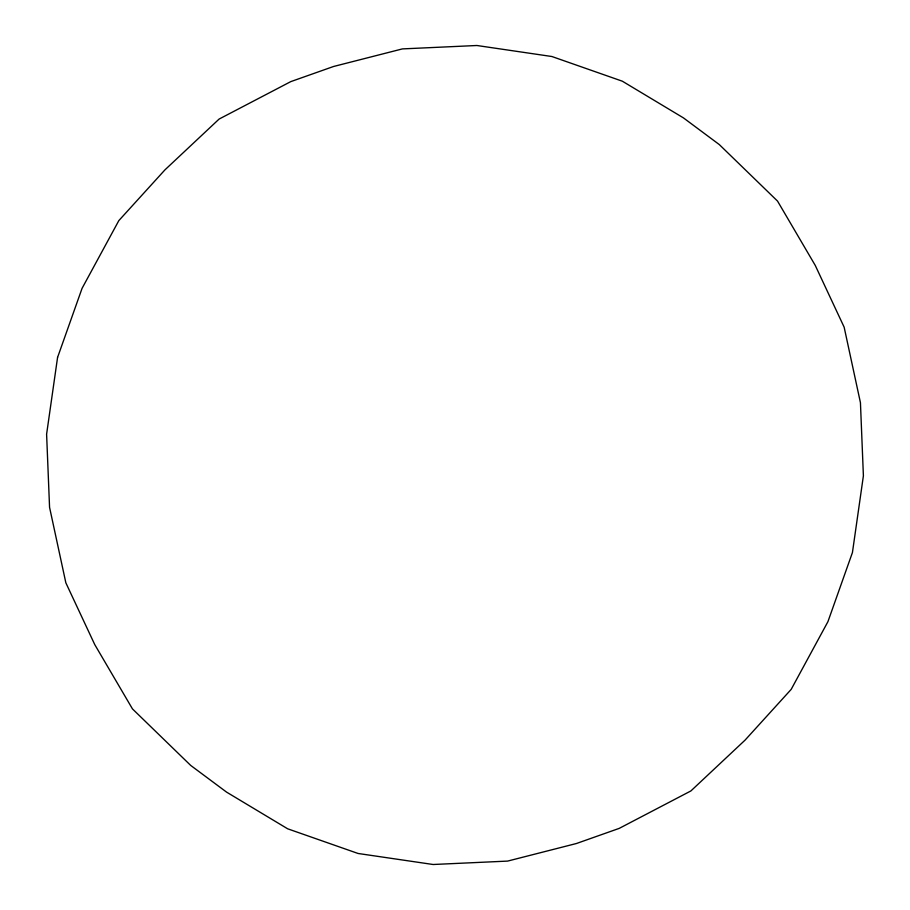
<?xml version="1.0" encoding="UTF-8"?>
<svg xmlns="http://www.w3.org/2000/svg" width="910" height="910" viewBox="0 0 910 910"><rect width="100%" height="100%" fill="white"/><g stroke="black" fill="none" stroke-linecap="round" stroke-linejoin="round"><path stroke-width="1.36" d="M57.569 357.437L46.603 434.184L49.561 507.325L65.85 582.821L94.754 644.598L132.462 708.901L190.713 765.435L226.556 792.11L287.651 828.794L358.096 853.478L433.114 864.5L507.587 861.099L576.428 843.513L619.209 828.384L690.895 790.938L745.062 740.126L791.177 689.382L827.929 621.666L852.431 552.563L863.397 475.816L860.439 402.675L844.15 327.179L815.246 265.401L777.538 201.099L719.287 144.565L683.444 117.891L622.349 81.206L551.904 56.522L476.885 45.5L402.413 48.901L333.572 66.487L290.79 81.616L219.105 119.062L164.938 169.874L118.823 220.618L82.071 288.333L57.569 357.437"/></g></svg>
